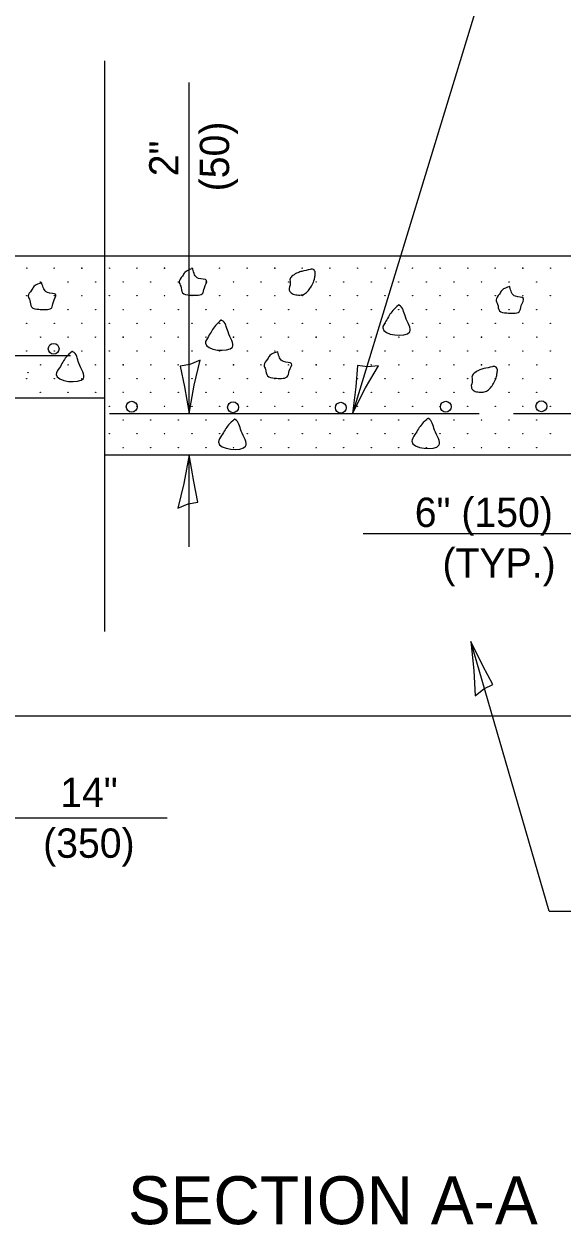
# Model space of a CAD drawing. Extents: x 99619 to 100299, y 99979 to 100419.
# Drawn here: x 99775.3 to 99825.8, y 100213.8 to 100326.4 of the extents above; entities that cross this region are included whole.
import ezdxf

# ---------------------------------------------------------------- set-up
doc = ezdxf.new("R2010")
doc.units = 0
for name, color, linetype in [('Alignment_EX_50 Centerline', 7, 'Continuous'), ('Design_PR_Back of Gutter or Curb line', 7, 'Continuous'), ('Design_PR_Roadway Dimensions', 7, 'Continuous'), ('Design_PR_Roadway Notes', 7, 'Continuous'), ('Drainage_PR_Adjustment Items', 7, 'Continuous'), ('Level 11', 7, 'Continuous'), ('Level 43', 7, 'Continuous'), ('ROW_EX_Private Boundary Items', 7, 'Continuous'), ('Stage_Construction Traffic Control', 7, 'Continuous'), ('Topo_EOP', 7, 'Continuous')]:
    doc.layers.add(name, color=color, linetype=linetype)

msp = doc.modelspace()

# ---------------------------------------------------------------- linework, layer by layer
at = {"layer": 'Alignment_EX_50 Centerline'}
msp.add_line((99782.87, 100322.94), (99782.87, 100269.46), dxfattribs=at)
at = {"layer": 'Design_PR_Back of Gutter or Curb line'}
for p, q in [((99719.44, 100304.68), (99846.3, 100304.68)), ((99706.1, 100291.34), (99782.87, 100291.34)), ((99782.87, 100291.34), (99782.87, 100286)), ((99782.87, 100286), (99859.64, 100286))]:
    msp.add_line(p, q, dxfattribs=at)
at = {"layer": 'Design_PR_Roadway Notes'}
for p, q in [((99825.6, 100353.62), (99806.12, 100289.89)), ((99824.57, 100243.25), (99817.24, 100268.51)), ((99824.57, 100243.25), (99860.44, 100243.25))]:
    msp.add_line(p, q, dxfattribs=at)
for points in [[(99808.58, 100294.36), (99807.54, 100294.25), (99806.61, 100294.37), (99806.43, 100292.4), (99806.12, 100289.89), (99807.36, 100292.29)], [(99817.63, 100263.42), (99818.44, 100264.08), (99819.28, 100264.48), (99818.36, 100266.23), (99817.24, 100268.51), (99817.52, 100265.81)]]:
    msp.add_lwpolyline(points, close=True, dxfattribs=at)
at = {"layer": 'Drainage_PR_Adjustment Items'}
for centre in [(99775.56, 100303.51), (99778.15, 100303.51), (99780.73, 100303.51), (99783.32, 100303.51), (99785.9, 100303.51), (99788.49, 100303.51), (99791.08, 100303.51), (99793.66, 100303.51), (99796.25, 100303.51), (99798.84, 100303.51), (99801.42, 100303.51), (99804.01, 100303.51), (99806.59, 100303.51), (99809.18, 100303.51), (99811.77, 100303.51), (99814.35, 100303.51), (99816.94, 100303.51), (99819.53, 100303.51), (99822.11, 100303.51), (99824.7, 100303.51), (99776.85, 100302.21), (99779.44, 100302.21), (99782.02, 100302.21), (99784.61, 100302.21), (99787.2, 100302.21), (99789.78, 100302.21), (99792.37, 100302.21), (99794.96, 100302.21), (99797.54, 100302.21), (99800.13, 100302.21), (99802.72, 100302.21), (99805.3, 100302.21), (99807.89, 100302.21), (99810.47, 100302.21), (99813.06, 100302.21), (99815.65, 100302.21), (99818.23, 100302.21), (99820.82, 100302.21), (99823.41, 100302.21), (99775.56, 100300.92), (99778.15, 100300.92), (99780.73, 100300.92), (99783.32, 100300.92), (99785.9, 100300.92), (99788.49, 100300.92), (99791.08, 100300.92), (99793.66, 100300.92), (99796.25, 100300.92), (99798.84, 100300.92), (99801.42, 100300.92), (99804.01, 100300.92), (99806.59, 100300.92), (99809.18, 100300.92), (99811.77, 100300.92), (99814.35, 100300.92), (99816.94, 100300.92), (99819.53, 100300.92), (99822.11, 100300.92), (99824.7, 100300.92), (99776.85, 100299.63), (99779.44, 100299.63), (99782.02, 100299.63), (99784.61, 100299.63), (99787.2, 100299.63), (99789.78, 100299.63), (99792.37, 100299.63), (99794.96, 100299.63), (99797.54, 100299.63), (99800.13, 100299.63), (99802.72, 100299.63), (99805.3, 100299.63), (99807.89, 100299.63), (99810.47, 100299.63), (99813.06, 100299.63), (99815.65, 100299.63), (99818.23, 100299.63), (99820.82, 100299.63), (99823.41, 100299.63), (99775.56, 100298.33), (99778.15, 100298.33), (99780.73, 100298.33), (99783.32, 100298.33), (99785.9, 100298.33), (99788.49, 100298.33), (99791.08, 100298.33), (99793.66, 100298.33), (99796.25, 100298.33), (99798.84, 100298.33), (99801.42, 100298.33), (99804.01, 100298.33), (99806.59, 100298.33), (99809.18, 100298.33), (99811.77, 100298.33), (99814.35, 100298.33), (99816.94, 100298.33), (99819.53, 100298.33), (99822.11, 100298.33), (99824.7, 100298.33), (99776.85, 100297.04), (99779.44, 100297.04), (99782.02, 100297.04), (99784.61, 100297.04), (99787.2, 100297.04), (99789.78, 100297.04), (99792.37, 100297.04), (99794.96, 100297.04), (99797.54, 100297.04), (99800.13, 100297.04), (99802.72, 100297.04), (99805.3, 100297.04), (99807.89, 100297.04), (99810.47, 100297.04), (99813.06, 100297.04), (99815.65, 100297.04), (99818.23, 100297.04), (99820.82, 100297.04), (99823.41, 100297.04), (99775.56, 100295.75), (99778.15, 100295.75), (99780.73, 100295.75), (99783.32, 100295.75), (99785.9, 100295.75), (99788.49, 100295.75), (99791.08, 100295.75), (99793.66, 100295.75), (99796.25, 100295.75), (99798.84, 100295.75), (99801.42, 100295.75), (99804.01, 100295.75), (99806.59, 100295.75), (99809.18, 100295.75), (99811.77, 100295.75), (99814.35, 100295.75), (99816.94, 100295.75), (99819.53, 100295.75), (99822.11, 100295.75), (99824.7, 100295.75), (99776.85, 100294.45), (99779.44, 100294.45), (99782.02, 100294.45), (99784.61, 100294.45), (99787.2, 100294.45), (99789.78, 100294.45), (99792.37, 100294.45), (99794.96, 100294.45), (99797.54, 100294.45), (99800.13, 100294.45), (99802.72, 100294.45), (99805.3, 100294.45), (99807.89, 100294.45), (99810.47, 100294.45), (99813.06, 100294.45), (99815.65, 100294.45), (99818.23, 100294.45), (99820.82, 100294.45), (99823.41, 100294.45), (99775.56, 100293.16), (99775.68, 100293.72), (99778.15, 100293.16), (99780.73, 100293.16), (99783.32, 100293.16), (99785.9, 100293.16), (99788.49, 100293.16), (99791.08, 100293.16), (99793.66, 100293.16), (99796.25, 100293.16), (99798.84, 100293.16), (99801.42, 100293.16), (99804.01, 100293.16), (99806.59, 100293.16), (99809.18, 100293.16), (99811.77, 100293.16), (99814.35, 100293.16), (99816.94, 100293.16), (99819.53, 100293.16), (99822.11, 100293.16), (99824.7, 100293.16), (99776.85, 100291.87), (99779.44, 100291.87), (99782.02, 100291.87), (99784.61, 100291.87), (99787.2, 100291.87), (99789.78, 100291.87), (99792.37, 100291.87), (99794.96, 100291.87), (99797.54, 100291.87), (99800.13, 100291.87), (99802.72, 100291.87), (99805.3, 100291.87), (99807.89, 100291.87), (99810.47, 100291.87), (99813.06, 100291.87), (99815.65, 100291.87), (99818.23, 100291.87), (99820.82, 100291.87), (99823.41, 100291.87), (99783.32, 100290.57), (99785.9, 100290.57), (99788.49, 100290.57), (99791.08, 100290.57), (99793.66, 100290.57), (99796.25, 100290.57), (99798.84, 100290.57), (99801.42, 100290.57), (99804.01, 100290.57), (99806.59, 100290.57), (99809.18, 100290.57), (99811.77, 100290.57), (99814.35, 100290.57), (99816.94, 100290.57), (99819.53, 100290.57), (99822.11, 100290.57), (99824.7, 100290.57), (99784.61, 100289.28), (99787.2, 100289.28), (99789.78, 100289.28), (99792.37, 100289.28), (99794.96, 100289.28), (99797.54, 100289.28), (99800.13, 100289.28), (99802.72, 100289.28), (99805.3, 100289.28), (99807.89, 100289.28), (99810.47, 100289.28), (99813.06, 100289.28), (99815.65, 100289.28), (99818.23, 100289.28), (99820.82, 100289.28), (99823.41, 100289.28), (99783.32, 100287.99), (99785.9, 100287.99), (99788.49, 100287.99), (99791.08, 100287.99), (99793.66, 100287.99), (99796.25, 100287.99), (99798.84, 100287.99), (99801.42, 100287.99), (99804.01, 100287.99), (99806.59, 100287.99), (99809.18, 100287.99), (99811.77, 100287.99), (99814.35, 100287.99), (99816.94, 100287.99), (99819.53, 100287.99), (99822.11, 100287.99), (99824.7, 100287.99), (99784.61, 100286.69), (99787.2, 100286.69), (99789.78, 100286.69), (99792.37, 100286.69), (99794.96, 100286.69), (99797.54, 100286.69), (99800.13, 100286.69), (99802.72, 100286.69), (99805.3, 100286.69), (99807.89, 100286.69), (99810.47, 100286.69), (99813.06, 100286.69), (99815.65, 100286.69), (99818.23, 100286.69), (99820.82, 100286.69), (99823.41, 100286.69)]:
    msp.add_ellipse(centre, major_axis=(0.0183, 0), ratio=0.999998, dxfattribs=at)
at = {"layer": 'Level 11'}
for points in [[(99791.15, 100303.47), (99790.4, 100303.11), (99790.17, 100302.76), (99789.86, 100302.22), (99790.01, 100301.82), (99790.17, 100301.2), (99790.86, 100300.99), (99791.51, 100300.97), (99792.03, 100301.1), (99792.23, 100301.68), (99792.44, 100302.36), (99791.67, 100302.55), (99791.15, 100303.43)], [(99802.18, 100303.37), (99801.37, 100303.21), (99801, 100303.08), (99800.53, 100302.82), (99800.27, 100302.5), (99800.29, 100302.08), (99800.2, 100301.46), (99800.36, 100301.19), (99800.81, 100301.02), (99801.31, 100301), (99801.72, 100301.15), (99802.06, 100301.5), (99802.35, 100301.94), (99802.55, 100302.47), (99802.61, 100302.82), (99802.61, 100303.19), (99802.39, 100303.42), (99802.21, 100303.4)], [(99776.99, 100302.14), (99776.24, 100301.78), (99776.01, 100301.44), (99775.7, 100300.89), (99775.85, 100300.49), (99776.01, 100299.87), (99776.7, 100299.66), (99777.35, 100299.64), (99777.87, 100299.77), (99778.07, 100300.35), (99778.28, 100301.03), (99777.51, 100301.23), (99776.99, 100302.1)], [(99820.89, 100301.78), (99820.14, 100301.43), (99819.91, 100301.08), (99819.6, 100300.53), (99819.74, 100300.14), (99819.91, 100299.52), (99820.6, 100299.31), (99821.24, 100299.29), (99821.77, 100299.42), (99821.96, 100300), (99822.18, 100300.68), (99821.41, 100300.87), (99820.89, 100301.75)], [(99810.44, 100300.04), (99809.9, 100299.53), (99809.25, 100298.53), (99808.96, 100297.9), (99811.5, 100297.53), (99811.09, 100298.95), (99810.52, 100300.03), (99810.42, 100300.07)], [(99793.8, 100298.63), (99793.26, 100298.12), (99792.61, 100297.11), (99792.32, 100296.49), (99794.86, 100296.11), (99794.45, 100297.53), (99793.88, 100298.61), (99793.78, 100298.65)], [(99779.81, 100295.69), (99779.27, 100295.17), (99778.63, 100294.17), (99778.33, 100293.55), (99780.88, 100293.17), (99780.46, 100294.59), (99779.9, 100295.67), (99779.8, 100295.71)], [(99799.12, 100295.68), (99798.37, 100295.32), (99798.14, 100294.97), (99797.83, 100294.43), (99797.97, 100294.03), (99798.14, 100293.41), (99798.82, 100293.2), (99799.47, 100293.18), (99799.99, 100293.31), (99800.2, 100293.89), (99800.41, 100294.57), (99799.64, 100294.76), (99799.12, 100295.64)], [(99819.26, 100294.25), (99818.44, 100294.09), (99818.08, 100293.97), (99817.61, 100293.7), (99817.35, 100293.39), (99817.37, 100292.97), (99817.28, 100292.35), (99817.45, 100292.07), (99817.88, 100291.91), (99818.39, 100291.89), (99818.8, 100292.03), (99819.14, 100292.38), (99819.43, 100292.82), (99819.64, 100293.36), (99819.7, 100293.7), (99819.7, 100294.07), (99819.47, 100294.3), (99819.29, 100294.28)], [(99795.04, 100289.33), (99794.5, 100288.82), (99793.85, 100287.82), (99793.56, 100287.2), (99796.1, 100286.82), (99795.69, 100288.24), (99795.12, 100289.32), (99795.02, 100289.36)], [(99813.18, 100289.42), (99812.65, 100288.91), (99811.99, 100287.91), (99811.7, 100287.28), (99814.24, 100286.91), (99813.83, 100288.33), (99813.26, 100289.41), (99813.16, 100289.45)]]:
    msp.add_spline(points, degree=3, dxfattribs=at)
at = {"layer": 'Level 43'}
for p, q in [((99790.8, 100289.89), (99790.8, 100320.91)), ((99790.8, 100277.39), (99790.8, 100286)), ((99835.86, 100278.6), (99807.13, 100278.6)), ((99767.31, 100251.99), (99788.74, 100251.99))]:
    msp.add_line(p, q, dxfattribs=at)
for points in [[(99791.84, 100294.88), (99790.88, 100294.48), (99789.96, 100294.32), (99790.37, 100292.39), (99790.8, 100289.89), (99791.28, 100292.55)], [(99789.75, 100281), (99790.71, 100281.41), (99791.63, 100281.56), (99791.23, 100283.5), (99790.8, 100286), (99790.31, 100283.33)]]:
    msp.add_lwpolyline(points, close=True, dxfattribs=at)
at = {"layer": 'ROW_EX_Private Boundary Items'}
for centre in [(99778.09, 100295.95), (99785.41, 100290.52), (99794.92, 100290.47), (99805.03, 100290.43), (99814.88, 100290.52), (99823.85, 100290.56)]:
    msp.add_circle(centre, 0.507, dxfattribs=at)
at = {"layer": 'Stage_Construction Traffic Control'}
for p, q in [((99748.82, 100295.32), (99779.68, 100295.32)), ((99783.33, 100289.89), (99818, 100289.89)), ((99821.25, 100289.89), (99855.49, 100289.89))]:
    msp.add_line(p, q, dxfattribs=at)
at = {"layer": 'Topo_EOP'}
msp.add_line((99677.99, 100261.54), (99897.25, 100261.54), dxfattribs=at)

# ---------------------------------------------------------------- texts
at = {"layer": 'Design_PR_Roadway Dimensions'}
for s, p in [('(50)', (99794.55, 100310.71)), ('2"', (99789.8, 100312.12))]:
    msp.add_text(s, height=2.75, rotation=90, dxfattribs=at).set_placement(p)
for s, p in [('6" (150)', (99811.97, 100279.25)), ('(TYP.)', (99814.57, 100274.5)), ('14"', (99778.7, 100252.99)), ('(350)', (99777.1, 100248.24))]:
    msp.add_text(s, height=2.75, dxfattribs=at).set_placement(p)
at = {"layer": 'Design_PR_Roadway Notes'}
msp.add_text('SECTION A-A', height=4.5, dxfattribs=at).set_placement((99785.06, 100213.89))

doc.saveas('drawing.dxf')
